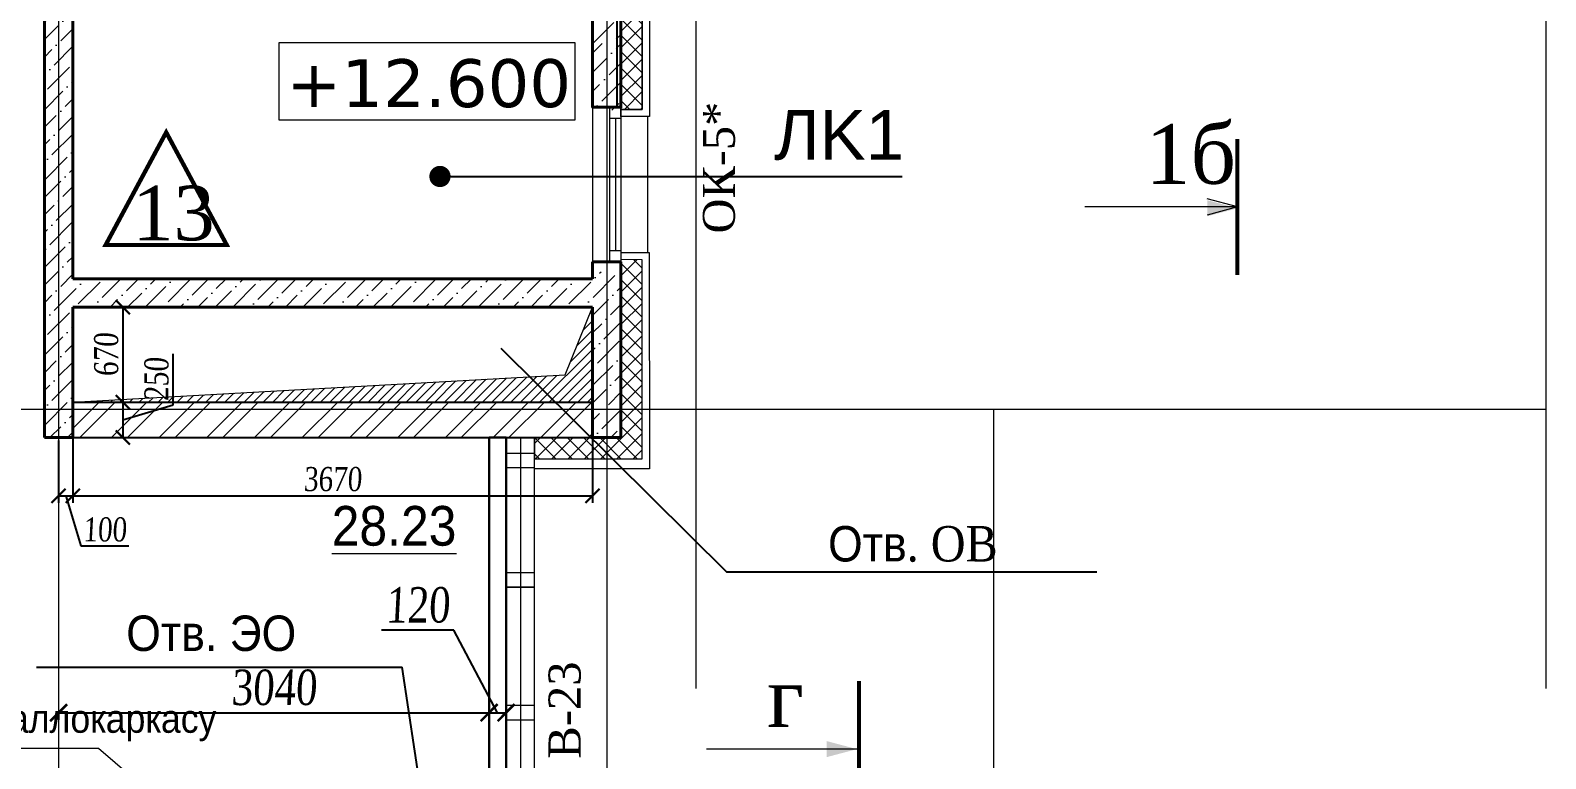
# Model space of a CAD drawing. Header units: inches. Extents: x -407541 to 6688123, y -998590 to 1205599.
# Drawn here: x 20203 to 30903, y 249971 to 255110 of the extents above; entities that cross this region are included whole.
import ezdxf

# ---------------------------------------------------------------- set-up
doc = ezdxf.new("R2010")
doc.units = ezdxf.units.IN
doc.header["$MEASUREMENT"] = 0
doc.linetypes.add('ACAD_ISO04W100', pattern=[30, 24, -3, 0, -3])
for name, color, linetype, lineweight in [('ведомость витражей', 224, 'Continuous', 13), ('ведомость окон', 10, 'Continuous', 5), ('ВЕНТ фасад', 230, 'Continuous', 9), ('ВИТРАЖ', 145, 'Continuous', 9), ('марки полов', 140, 'Continuous', 5), ('МОНОЛИТ', 5, 'Continuous', 40), ('Окна', 9, 'Continuous', 9), ('Оси', 254, 'ACAD_ISO04W100', 5), ('ОТВ ОВ', 4, 'Continuous', 13), ('отметки', 50, 'Continuous', 13), ('ПЕРЕГОРОДКА', 7, 'Continuous', 25), ('площади', 40, 'Continuous', 9), ('подписи Л и ЛК', 92, 'Continuous', 9), ('размер внутр', 142, 'Continuous', 5), ('размеры шахт', 20, 'Continuous', 15), ('СТЕКЛО', 121, 'Continuous', 5), ('Текст', 7, 'Continuous', 18), ('текст ЭО', 41, 'Continuous', 15), ('текст_OB', 40, 'Continuous', 25), ('текст_ОВ', 40, 'Continuous', 25), ('УТЕПЛИТЕЛЬ', 92, 'Continuous', 9), ('Цоколь', 21, 'Continuous', 30), ('Штриховка', 7, 'Continuous', 9)]:
    doc.layers.add(name, color=color, linetype=linetype, lineweight=lineweight)
doc.styles.get("Standard").update_dxf_attribs({"font": 'arial.ttf'})
doc.styles.add('style1', font='arial.ttf', dxfattribs={"width": 0.9, "height": 500})
doc.styles.add('STYLE2', font='times.ttf', dxfattribs={"width": 0.8, "oblique": 3})
doc.styles.add('Times', font='times.ttf')
doc.styles.add('стиль1', font='times.ttf')
doc.dimstyles.new('vnytren', dxfattribs={"dimtxt": 250, "dimasz": 120, "dimexe": 50, "dimexo": 0, "dimgap": 50, "dimtad": 1, "dimdec": 0, "dimzin": 0, "dimdsep": 46, "dimtxsty": 'STYLE2', "dimblk": 'ARCHTICK', "dimcen": 0, "dimadec": 0, "dimazin": 0, "dimtfac": 1, "dimtdec": 0, "dimtmove": 1, "dimatfit": 2, "dimldrblk": 'DOT', "dimfxl": 1, "dimtolj": 1, "dimtzin": 0, "dimarcsym": 0})
doc.dimstyles.new('waxti', dxfattribs={"dimtxt": 170, "dimasz": 100, "dimexe": 50, "dimexo": 0, "dimgap": 30, "dimtad": 1, "dimdec": 0, "dimzin": 0, "dimdsep": 46, "dimtxsty": 'STYLE2', "dimblk": 'ARCHTICK', "dimcen": 0, "dimadec": 0, "dimazin": 0, "dimtfac": 1, "dimtdec": 0, "dimtmove": 1, "dimatfit": 2, "dimldrblk": 'DOT', "dimfxl": 1, "dimtolj": 1, "dimtzin": 0, "dimarcsym": 0})
doc.dimstyles.new('для 100 масштаба', dxfattribs={"dimtxt": 200, "dimasz": 150, "dimexe": 70, "dimexo": 0, "dimgap": 50, "dimtad": 1, "dimdec": 0, "dimrnd": 5, "dimzin": 0, "dimdsep": 46, "dimtxsty": 'Standard', "dimblk": 'ARCHTICK', "dimcen": 0, "dimadec": 0, "dimazin": 0, "dimtfac": 1, "dimtdec": 0, "dimtmove": 1, "dimatfit": 2, "dimldrblk": 'DOT', "dimfxl": 1, "dimtolj": 1, "dimtzin": 0, "dimarcsym": 0})

# ---------------------------------------------------------------- blocks, each defined once
blk = doc.blocks.new('_ARCHTICK')
at = {"color": 0, "linetype": 'ByBlock', "const_width": 0.15}
blk.add_lwpolyline([(-0.5, -0.5), (0.5, 0.5)], dxfattribs=at)
blk = doc.blocks.new('_Dot')
at = {"color": 0, "linetype": 'ByBlock', "lineweight": -2}
blk.add_line((-0.5, 0), (-1, 0), dxfattribs=at)
at = {"color": 0, "linetype": 'ByBlock', "const_width": 0.5}
blk.add_lwpolyline([(-0.25, 0, 1), (0.25, 0, 1)], format="xyb", close=True, dxfattribs=at)
blk = doc.blocks.new('*D826')
at = {"layer": 'размеры шахт', "color": 0, "lineweight": -2, "ltscale": 0.1, "transparency": 16777216}
for p, q in [((20503, 253157), (20907, 253157)), ((20857, 253157), (20857, 252487)), ((20503, 252487), (20907, 252487))]:
    blk.add_line(p, q, dxfattribs=at)
at = {"layer": 'размеры шахт', "color": 0, "lineweight": -2, "ltscale": 0.1, "transparency": 16777216, "xscale": 100, "yscale": 100, "zscale": 100}
for p, rotation in [((20857, 253157), 90), ((20857, 252487), 270)]:
    blk.add_blockref('_ARCHTICK', p, dxfattribs=dict(at, rotation=rotation))
at = {"layer": 'размеры шахт', "color": 0, "ltscale": 0.1, "transparency": 16777216, "insert": (20740, 252822), "char_height": 170, "attachment_point": 5, "rotation": 90, "style": 'STYLE2'}
blk.add_mtext('\\A1;670', dxfattribs=at)
blk = doc.blocks.new('*D827')
at = {"layer": 'размеры шахт', "color": 0, "lineweight": -2, "ltscale": 0.1, "transparency": 16777216}
for p, q in [((21211, 252469), (21211, 252827)), ((20503, 252487), (20907, 252487)), ((20857, 252487), (20857, 252237)), ((20857, 252362), (21211, 252469)), ((20503, 252237), (20907, 252237))]:
    blk.add_line(p, q, dxfattribs=at)
at = {"layer": 'размеры шахт', "color": 0, "lineweight": -2, "ltscale": 0.1, "transparency": 16777216, "xscale": 100, "yscale": 100, "zscale": 100}
for p, rotation in [((20857, 252487), 90), ((20857, 252237), 270)]:
    blk.add_blockref('_ARCHTICK', p, dxfattribs=dict(at, rotation=rotation))
at = {"layer": 'размеры шахт', "color": 0, "ltscale": 0.1, "transparency": 16777216, "insert": (21095, 252648), "char_height": 170, "attachment_point": 5, "rotation": 90, "style": 'STYLE2'}
blk.add_mtext('\\A1;250', dxfattribs=at)
blk = doc.blocks.new('*D949')
at = {"layer": 'размеры шахт', "color": 0, "lineweight": -2, "ltscale": 0.1, "transparency": 16777216}
for p, q in [((20503, 253157), (20503, 251776)), ((24173, 253157), (24173, 251776)), ((20503, 251826), (24173, 251826))]:
    blk.add_line(p, q, dxfattribs=at)
at = {"layer": 'размеры шахт', "color": 0, "lineweight": -2, "ltscale": 0.1, "transparency": 16777216, "xscale": 100, "yscale": 100, "zscale": 100, "rotation": 180}
blk.add_blockref('_ARCHTICK', (20503, 251826), dxfattribs=at)
at = {"layer": 'размеры шахт', "color": 0, "lineweight": -2, "ltscale": 0.1, "transparency": 16777216, "xscale": 100, "yscale": 100, "zscale": 100}
blk.add_blockref('_ARCHTICK', (24173, 251826), dxfattribs=at)
at = {"layer": 'размеры шахт', "color": 0, "ltscale": 0.1, "transparency": 16777216, "insert": (22338, 251943), "char_height": 170, "attachment_point": 5, "style": 'STYLE2'}
blk.add_mtext('\\A1;3670', dxfattribs=at)
blk = doc.blocks.new('*D828')
at = {"layer": 'размеры шахт', "color": 0, "lineweight": -2, "ltscale": 0.1, "transparency": 16777216}
for p, q in [((20403, 252216), (20403, 251776)), ((20503, 252216), (20503, 251776)), ((20403, 251826), (20503, 251826)), ((20453, 251826), (20560, 251472)), ((20560, 251472), (20899, 251472))]:
    blk.add_line(p, q, dxfattribs=at)
at = {"layer": 'размеры шахт', "color": 0, "lineweight": -2, "ltscale": 0.1, "transparency": 16777216, "xscale": 100, "yscale": 100, "zscale": 100, "rotation": 180}
blk.add_blockref('_ARCHTICK', (20403, 251826), dxfattribs=at)
at = {"layer": 'размеры шахт', "color": 0, "lineweight": -2, "ltscale": 0.1, "transparency": 16777216, "xscale": 100, "yscale": 100, "zscale": 100}
blk.add_blockref('_ARCHTICK', (20503, 251826), dxfattribs=at)
at = {"layer": 'размеры шахт', "color": 0, "ltscale": 0.1, "transparency": 16777216, "insert": (20729, 251588), "char_height": 170, "attachment_point": 5, "style": 'STYLE2'}
blk.add_mtext('\\A1;100', dxfattribs=at)
blk = doc.blocks.new('STEKLO1090')
at = {"layer": 'СТЕКЛО'}
blk.add_line((6356457, 619039), (6356457, 618109), dxfattribs=at)
blk.add_lwpolyline([(6356495, 619119), (6356495, 618029), (6356418, 618029), (6356418, 619119)], close=True, dxfattribs=at)
for points in [[(6356418, 619119), (6356495, 619119), (6356495, 619039), (6356418, 619039), (6356418, 619119)], [(6356418, 618109), (6356495, 618109), (6356495, 618029), (6356418, 618029), (6356418, 618109)]]:
    blk.add_lwpolyline(points, dxfattribs=at)
blk = doc.blocks.new('*D1446')
at = {"layer": 'размер внутр', "color": 0, "lineweight": -2, "transparency": 16777216}
for p, q in [((24757, 260517), (24757, 259957)), ((24346, 254567), (24346, 260057)), ((24346, 260007), (24757, 260007)), ((24551, 260007), (24576, 259378)), ((24576, 259378), (25117, 259378))]:
    blk.add_line(p, q, dxfattribs=at)
at = {"layer": 'размер внутр', "color": 0, "lineweight": -2, "transparency": 16777216, "xscale": 120, "yscale": 120, "zscale": 120, "rotation": 180}
blk.add_blockref('_ARCHTICK', (24346, 260007), dxfattribs=at)
at = {"layer": 'размер внутр', "color": 0, "lineweight": -2, "transparency": 16777216, "xscale": 120, "yscale": 120, "zscale": 120}
blk.add_blockref('_ARCHTICK', (24757, 260007), dxfattribs=at)
at = {"layer": 'размер внутр', "color": 0, "transparency": 16777216, "insert": (24846, 259556), "char_height": 250, "attachment_point": 5, "style": 'STYLE2'}
blk.add_mtext('\\A1;410', dxfattribs=at)
blk = doc.blocks.new('*D3234')
at = {"layer": 'размер внутр', "color": 0, "lineweight": -2, "transparency": 16777216}
for p, q in [((20403, 250296), (20403, 250246)), ((20403, 250296), (23443, 250296)), ((23443, 250296), (23443, 250346))]:
    blk.add_line(p, q, dxfattribs=at)
at = {"layer": 'размер внутр', "color": 0, "lineweight": -2, "transparency": 16777216, "xscale": 120, "yscale": 120, "zscale": 120, "rotation": 180}
blk.add_blockref('_ARCHTICK', (20403, 250296), dxfattribs=at)
at = {"layer": 'размер внутр', "color": 0, "lineweight": -2, "transparency": 16777216, "xscale": 120, "yscale": 120, "zscale": 120}
blk.add_blockref('_ARCHTICK', (23443, 250296), dxfattribs=at)
at = {"layer": 'размер внутр', "color": 0, "transparency": 16777216, "insert": (21923, 250473), "char_height": 250, "attachment_point": 5, "style": 'STYLE2'}
blk.add_mtext('\\A1;3040', dxfattribs=at)
blk = doc.blocks.new('*D3235')
at = {"layer": 'размер внутр', "color": 0, "lineweight": -2, "transparency": 16777216}
for p, q in [((23194, 250878), (22683, 250878)), ((23503, 250296), (23194, 250878)), ((23443, 250296), (23443, 250346)), ((23443, 250296), (23563, 250296)), ((23563, 250246), (23563, 250346))]:
    blk.add_line(p, q, dxfattribs=at)
at = {"layer": 'размер внутр', "color": 0, "lineweight": -2, "transparency": 16777216, "xscale": 120, "yscale": 120, "zscale": 120, "rotation": 180}
blk.add_blockref('_ARCHTICK', (23443, 250296), dxfattribs=at)
at = {"layer": 'размер внутр', "color": 0, "lineweight": -2, "transparency": 16777216, "xscale": 120, "yscale": 120, "zscale": 120}
blk.add_blockref('_ARCHTICK', (23563, 250296), dxfattribs=at)
at = {"layer": 'размер внутр', "color": 0, "transparency": 16777216, "insert": (22938, 251055), "char_height": 250, "attachment_point": 5, "style": 'STYLE2'}
blk.add_mtext('\\A1;120', dxfattribs=at)

msp = doc.modelspace()

# ---------------------------------------------------------------- hatches: boundary and pattern name
at = {"layer": 'Текст'}
h = msp.add_hatch(color=256, dxfattribs=at)
h.set_gradient(color2=(0, 0, 0), one_color=1)
h.paths.add_polyline_path([(28513.5, 253911.9), (28513.5, 253855.1), (28727.4, 253855.1)])
h.paths.add_polyline_path([(28727.4, 253855.1), (28513.5, 253855.1), (28513.5, 253798.3)])
h = msp.add_hatch(color=256, dxfattribs=at)
h.set_gradient(color2=(0, 0, 0), one_color=1)
h.paths.add_polyline_path([(25826, 250095.7), (25826, 250038.9), (26039.9, 250038.9)])
h.paths.add_polyline_path([(26039.9, 250038.9), (25826, 250038.9), (25826, 249982.1)])
at = {"layer": 'Штриховка'}
h = msp.add_hatch(dxfattribs=at)
h.set_pattern_fill('ANSI36', color=256, scale=700, style=0)
h.paths.add_polyline_path([(20854, 260937.2), (20854, 261137.2), (20403.2, 261137.2), (20403.2, 260937.2)])
h.paths.add_polyline_path([(20403.2, 261137.2), (20303.2, 261137.2), (20303.2, 260937.2), (20403.2, 260937.2)])
h.paths.add_polyline_path([(20303.2, 252237.2), (20403.2, 252237.2), (20403.2, 260937.2), (20303.2, 260937.2)])
h.paths.add_polyline_path([(20403.2, 252237.2), (20503.2, 252237.2), (20503.2, 253157.4), (24173, 253157.4), (24173, 252237.2), (24373, 252237.2), (24373, 253407.4), (24173, 253407.4), (24173, 253357.4), (20503.2, 253357.4), (20503.2, 260937.2), (20403.2, 260937.2)])
h = msp.add_hatch(dxfattribs=at)
h.set_pattern_fill('ANSI36', color=256, scale=30, style=0)
h.set_pattern_definition([(45, (-111070.275, 232519.5), (50.51394, 185.21778), [238.125, -47.625, 0, -47.625])])
h.paths.add_polyline_path([(24173, 255017.4), (24373, 255017.4), (24373, 261137.2), (22464, 261137.2), (22464, 260937.2), (24173, 260937.2)])
h = msp.add_hatch(dxfattribs=at)
h.set_pattern_fill('ANSI37', color=256, scale=650, style=0)
h.paths.add_polyline_path([(24523.5, 254552.2), (24373.2, 254552.2), (24373.5, 257837.2), (26778.2, 257837.2), (26778.2, 257687.2), (24523.5, 257687.2)])
h = msp.add_hatch(dxfattribs=at)
h.set_pattern_fill('ANSI36', color=256, scale=30, style=0)
h.set_pattern_definition([(45, (-111070.275, 258854.44), (50.51394, 185.21778), [238.125, -47.625, 0, -47.625])])
h.paths.add_polyline_path([(24173, 254546.8), (24373, 254546.8), (24373, 255017.9), (24173, 255017.9)])
h = msp.add_hatch(dxfattribs=at)
h.set_pattern_fill('ANSI37', color=256, scale=650, style=0)
h.paths.add_polyline_path([(23763.4, 252087.2), (24523.2, 252087.2), (24523.2, 253492.2), (24373.2, 253492.4), (24373.2, 252237.2), (23763.4, 252237.2)])
at = {"layer": 'Штриховка', "ltscale": 0.1}
h = msp.add_hatch(dxfattribs=at)
h.set_pattern_fill('ANSI31', color=256, scale=15, style=0)
h.set_pattern_definition([(45, (-111070.275, 232518.5), (-33.67596, 33.67596), [])])
edge = h.paths.add_edge_path()
edge.add_line((20504, 252486.2), (23980.3, 252679.1))
edge.add_line((23980.3, 252679.1), (24173.2, 253156.4))
edge.add_line((24173.2, 253156.4), (24172.5, 252486.2))
edge.add_line((24172.5, 252486.2), (20503.2, 252483.8))
at = {"layer": 'Штриховка'}
h = msp.add_hatch(dxfattribs=at)
h.set_pattern_fill('ANSI32', color=256, scale=25, style=0)
h.set_pattern_definition([(45, (-6343314.3, -364714.37), (-168.379802, 168.379802), []), (45, (-6343202.05, -364714.37), (-168.379802, 168.379802), [])])
h.paths.add_polyline_path([(20503.8, 252436.8), (20503.8, 252237.2), (24173.8, 252237.2), (24173.8, 252436.8)])
h.paths.add_polyline_path([(20503.8, 252487.2), (20503.8, 252436.8), (24173.8, 252436.8), (24173.8, 252472.9), (24156.8, 252487.2)])

# ---------------------------------------------------------------- linework, layer by layer
at = {"lineweight": 53}
for p, q in [((28727.4, 253384.7), (28727.4, 254343.1)), ((26056, 249558.9), (26056, 250517.3))]:
    msp.add_line(p, q, dxfattribs=at)
at = {"layer": 'ВЕНТ фасад'}
msp.add_lwpolyline([(24373.2, 254552.2), (24523.2, 254552.2), (24523.2, 257687.2), (26778.2, 257687.2), (26778.2, 257837.2), (26828.2, 257837.2), (26828.2, 257636.6), (24574.5, 257635.7), (24574.6, 254502.2), (24373.2, 254502.2)], close=True, dxfattribs=at)
msp.add_lwpolyline([(24373, 253542.2), (24573.2, 253542.2), (24574.6, 252015.8), (23763.4, 252015.8)], dxfattribs=at)
at = {"layer": 'ВИТРАЖ'}
msp.add_line((23663.4, 252236.3), (23663.4, 249136.3), dxfattribs=at)
msp.add_lwpolyline([(23563.2, 249137.2), (23763.4, 249137.2), (23763.4, 252237.2), (23563.2, 252237.2), (23563.2, 249137.2)], dxfattribs=at)
at = {"layer": 'ВИТРАЖ', "ltscale": 0.1}
for points in [[(23563.4, 252025.8), (23763.4, 252025.8), (23763.4, 252125.8), (23563.4, 252125.8)], [(23563.4, 251183.3), (23763.4, 251183.3), (23763.4, 251283.3), (23563.4, 251283.3)], [(23563.4, 251181.9), (23763.4, 251181.9), (23763.4, 251281.9), (23563.4, 251281.9)], [(23563.4, 250246.3), (23763.4, 250246.3), (23763.4, 250346.3), (23563.4, 250346.3)]]:
    msp.add_lwpolyline(points, close=True, dxfattribs=at)
at = {"layer": 'марки полов', "const_width": 30}
msp.add_lwpolyline([(20735.3, 253596), (21162.8, 254390.5), (21590.3, 253596)], close=True, dxfattribs=at)
at = {"layer": 'МОНОЛИТ'}
for p, q in [((20303.2, 252237.2), (20303.2, 261137.2)), ((20503.2, 253356.4), (20503.2, 260937.2)), ((24173.2, 253477.2), (24173.2, 253356.4)), ((24373.2, 253477.2), (24373.2, 252237.2)), ((20503.2, 252237.2), (20503.2, 253157.4)), ((20503.2, 252237.2), (20303.2, 252237.2))]:
    msp.add_line(p, q, dxfattribs=at)
at = {"layer": 'МОНОЛИТ', "ltscale": 0.1}
for p, q in [((20503.2, 253356.4), (24173.2, 253356.4)), ((20503.2, 253156.4), (24173.2, 253156.4)), ((24173.2, 252237.2), (24373.2, 252237.2))]:
    msp.add_line(p, q, dxfattribs=at)
at = {"layer": 'МОНОЛИТ'}
for points in [[(24373.2, 260937.2), (24373.2, 254567.2), (24173.2, 254567.2), (24173.2, 260937.2), (22464, 260937.2), (22464, 261137.2), (24373.2, 261137.2)], [(24173.2, 253477.2), (24373.2, 253477.2)], [(24173.2, 252237.2), (24173.2, 253156.4)]]:
    msp.add_lwpolyline(points, dxfattribs=at)
at = {"layer": 'Окна'}
for points in [[(24374.1, 254567.2), (24173.2, 254567.2), (24173.2, 253477.2), (24373.2, 253477.2)], [(24563.2, 253542.2), (24563.2, 254502.2)]]:
    msp.add_lwpolyline(points, dxfattribs=at)
at = {"layer": 'Оси', "ltscale": 0.3}
for p, q in [((20403.2, 278737.2), (20403.2, 186893.5)), ((24903.2, 278737.2), (24903.2, 250467.2)), ((30903.2, 278737.2), (30903.2, 250467.2)), ((24273.2, 277428.1), (24273.2, 246967.2)), ((1503.2, 252437.2), (30903.2, 252437.2)), ((27003.2, 252437.2), (27003.2, 211937.2))]:
    msp.add_line(p, q, dxfattribs=at)
at = {"layer": 'ОТВ ОВ', "ltscale": 100}
msp.add_lwpolyline([(20503.4, 253157.2), (24173.4, 253157.2), (24172.8, 252487.2), (20502.8, 252487.2)], close=True, dxfattribs=at)
at = {"layer": 'отметки'}
msp.add_lwpolyline([(21960.4, 255023.9), (24047.3, 255023.9), (24047.3, 254477.5), (21960.4, 254477.5)], close=True, dxfattribs=at)
at = {"layer": 'ПЕРЕГОРОДКА'}
for p, q in [((20503.2, 252487.2), (24173.2, 252487.2)), ((20503.2, 252237.2), (24173.2, 252237.2))]:
    msp.add_line(p, q, dxfattribs=at)
at = {"layer": 'Текст'}
for p, q in [((28727.4, 253863.9), (28513.5, 253920.7)), ((28727.4, 253863.9), (27649.4, 253863.9)), ((28727.4, 253863.9), (28513.5, 253807.1)), ((26056, 250038.1), (24978, 250038.1))]:
    msp.add_line(p, q, dxfattribs=at)
at = {"layer": 'текст ЭО', "ltscale": 0.1}
msp.add_lwpolyline([(18283.8, 250045.7), (20685.6, 250045.7), (21492.5, 249351.6)], dxfattribs=at)
at = {"layer": 'текст_OB', "ltscale": 0.1}
for p, q in [((23525.5, 252867.6), (25118.3, 251289.9)), ((25118.3, 251289.9), (27733.2, 251289.9))]:
    msp.add_line(p, q, dxfattribs=at)
at = {"layer": 'текст_ОВ', "ltscale": 0.1}
for p in [(20246, 250616.8), (23044.3, 249201.8)]:
    msp.add_line(p, (22829.2, 250616.8), dxfattribs=at)
at = {"layer": 'УТЕПЛИТЕЛЬ'}
for points in [[(24523.5, 254552.2), (24373.2, 254552.2), (24373.5, 257837.2), (26778.2, 257837.2), (26778.2, 257687.2), (24523.5, 257687.2)], [(23763.4, 252087.2), (24523.2, 252087.2), (24523.2, 253492.2), (24373.2, 253492.4), (24373.2, 252237.2), (23763.4, 252237.2)]]:
    msp.add_lwpolyline(points, close=True, dxfattribs=at)
at = {"layer": 'Цоколь', "ltscale": 0.1}
msp.add_lwpolyline([(23443.2, 252236.5), (23563.2, 252236.5), (23563.2, 249137.2), (23443.2, 249137.2)], close=True, dxfattribs=at)
at = {"layer": 'Штриховка', "ltscale": 0.1}
msp.add_lwpolyline([(20504, 252486.2), (23980.3, 252679.1), (24173.2, 253156.4), (24172.5, 252486.2), (20503.2, 252483.8)], dxfattribs=at)

# ---------------------------------------------------------------- block references
at = {"layer": 'СТЕКЛО'}
msp.add_blockref('STEKLO1090', (-6332121.9, -364551.7), dxfattribs=at)

# ---------------------------------------------------------------- texts
at = {"layer": 'ведомость витражей', "style": 'Times'}
msp.add_text('В-23', height=226.8, rotation=90, dxfattribs=at).set_placement((24088.8, 249971.9))
at = {"layer": 'ведомость окон', "style": 'Times'}
msp.add_text('ОК-5*', height=226, rotation=90, dxfattribs=at).set_placement((25178, 253677.1))
at = {"layer": 'марки полов', "insert": (20923.7, 254014.1), "char_height": 385, "width": 645.369, "attachment_point": 1, "style": 'стиль1'}
msp.add_mtext('13', dxfattribs=at)
at = {"layer": 'отметки', "insert": (23016.6, 254562.3), "char_height": 338, "width": 999.343, "attachment_point": 8}
msp.add_mtext('{\\fVerdana|b0|i0|c204|p34;+12.600}', dxfattribs=at)
at = {"layer": 'площади', "insert": (22331.3, 251754.4), "char_height": 280, "width": 1499.075, "attachment_point": 1, "style": 'style1'}
msp.add_mtext('{\\L28.23}', dxfattribs=at)
at = {"layer": 'подписи Л и ЛК', "insert": (25454.9, 254193.5), "char_height": 350, "width": 4589.447, "attachment_point": 7}
msp.add_mtext('{\\fArial|b0|i0|c204|p34;ЛK1}', dxfattribs=at)
at = {"layer": 'Текст', "char_height": 420, "width": 31148.55, "attachment_point": 7}
for s, insert in [('{\\fTimes New Roman|b0|i0|c204|p18;1б}', (28077.3, 254021)), ('{\\fTimes New Roman|b0|i0|c204|p18;г}', (25405.9, 250195.3))]:
    msp.add_mtext(s, dxfattribs=dict(at, insert=insert))
at = {"layer": 'текст ЭО', "ltscale": 0.1, "insert": (19371.3, 250354.1), "char_height": 200, "width": 4264.135, "attachment_point": 2, "style": 'style1'}
msp.add_mtext('{\\fArial|b0|i0|c204|p34;зашить гипроком по металлокаркасу}', dxfattribs=at)
at = {"layer": 'текст_OB', "ltscale": 0.1, "insert": (26434.9, 251612.8), "char_height": 250, "width": 4440.485, "attachment_point": 2, "style": 'style1'}
msp.add_mtext('Отв{\\fTimes New Roman|b0|i0|c238|p18;. OB }', dxfattribs=at)
at = {"layer": 'текст_ОВ', "ltscale": 0.1, "insert": (21437.1, 250981.3), "char_height": 250, "width": 4189.802, "attachment_point": 2, "style": 'style1'}
msp.add_mtext(' Отв. ЭО ', dxfattribs=at)

# ---------------------------------------------------------------- dimensions: what is measured, and where the dimension line sits
at = {"layer": 'размер внутр'}
for base, p1, p2, picture, middle in [((24756.6303, 260006.7149), (24346.1323, 254567.2089), (24756.6303, 260517.2089), '*D1446', (24625.8447, 259378.4193)), ((23563.4, 250296.1), (23443.2, 250296.1), (23563.4, 250246.3), '*D3235', (23143.8, 250878))]:
    dim = msp.add_linear_dim(base=base, p1=p1, p2=p2, dimstyle='vnytren', dxfattribs=at)
    dim.commit()
    dim.dimension.update_dxf_attribs({"geometry": picture, "text_midpoint": middle, "dimtype": 160})
dim = msp.add_linear_dim(base=(23443.2, 250296.1), p1=(20403.2, 250296.1), p2=(23443.2, 250296.1), dimstyle='vnytren', dxfattribs=at)
dim.commit()
dim.dimension.update_dxf_attribs({"geometry": '*D3234', "text_midpoint": (21923.2, 250473.3)})
at = {"layer": 'размеры шахт', "ltscale": 0.1}
for base, p1, p2, picture, middle in [((20857.1, 252487.2), (20503.4, 253157.2), (20503.3, 252487.2), '*D826', (20740.3, 252822.2)), ((20857.1, 252237.2), (20503.3, 252487.2), (20503.4, 252237.2), '*D827', (21095, 252498.5))]:
    dim = msp.add_linear_dim(base=base, p1=p1, p2=p2, angle=90, dimstyle='waxti', dxfattribs=at)
    dim.commit()
    dim.dimension.update_dxf_attribs({"geometry": picture, "text_midpoint": middle})
for base, p1, p2, picture, middle in [((24173.4, 251826.1), (20503.4, 253157.2), (24173.4, 253157.2), '*D949', (22338.4, 251942.8)), ((20503.4, 251826.1), (20403.4, 252216), (20503.4, 252216), '*D828', (20589.7, 251588.2))]:
    dim = msp.add_linear_dim(base=base, p1=p1, p2=p2, dimstyle='waxti', dxfattribs=at)
    dim.commit()
    dim.dimension.update_dxf_attribs({"geometry": picture, "text_midpoint": middle})

# ---------------------------------------------------------------- leaders
at = {"layer": 'подписи Л и ЛК', "ltscale": 0.1}
msp.add_leader([(23095.9, 254079.3), (26358.6, 254079.3)], dimstyle='для 100 масштаба', override={"dimgap": 50, "dimtad": 0}, dxfattribs=at)

doc.saveas('drawing.dxf')
